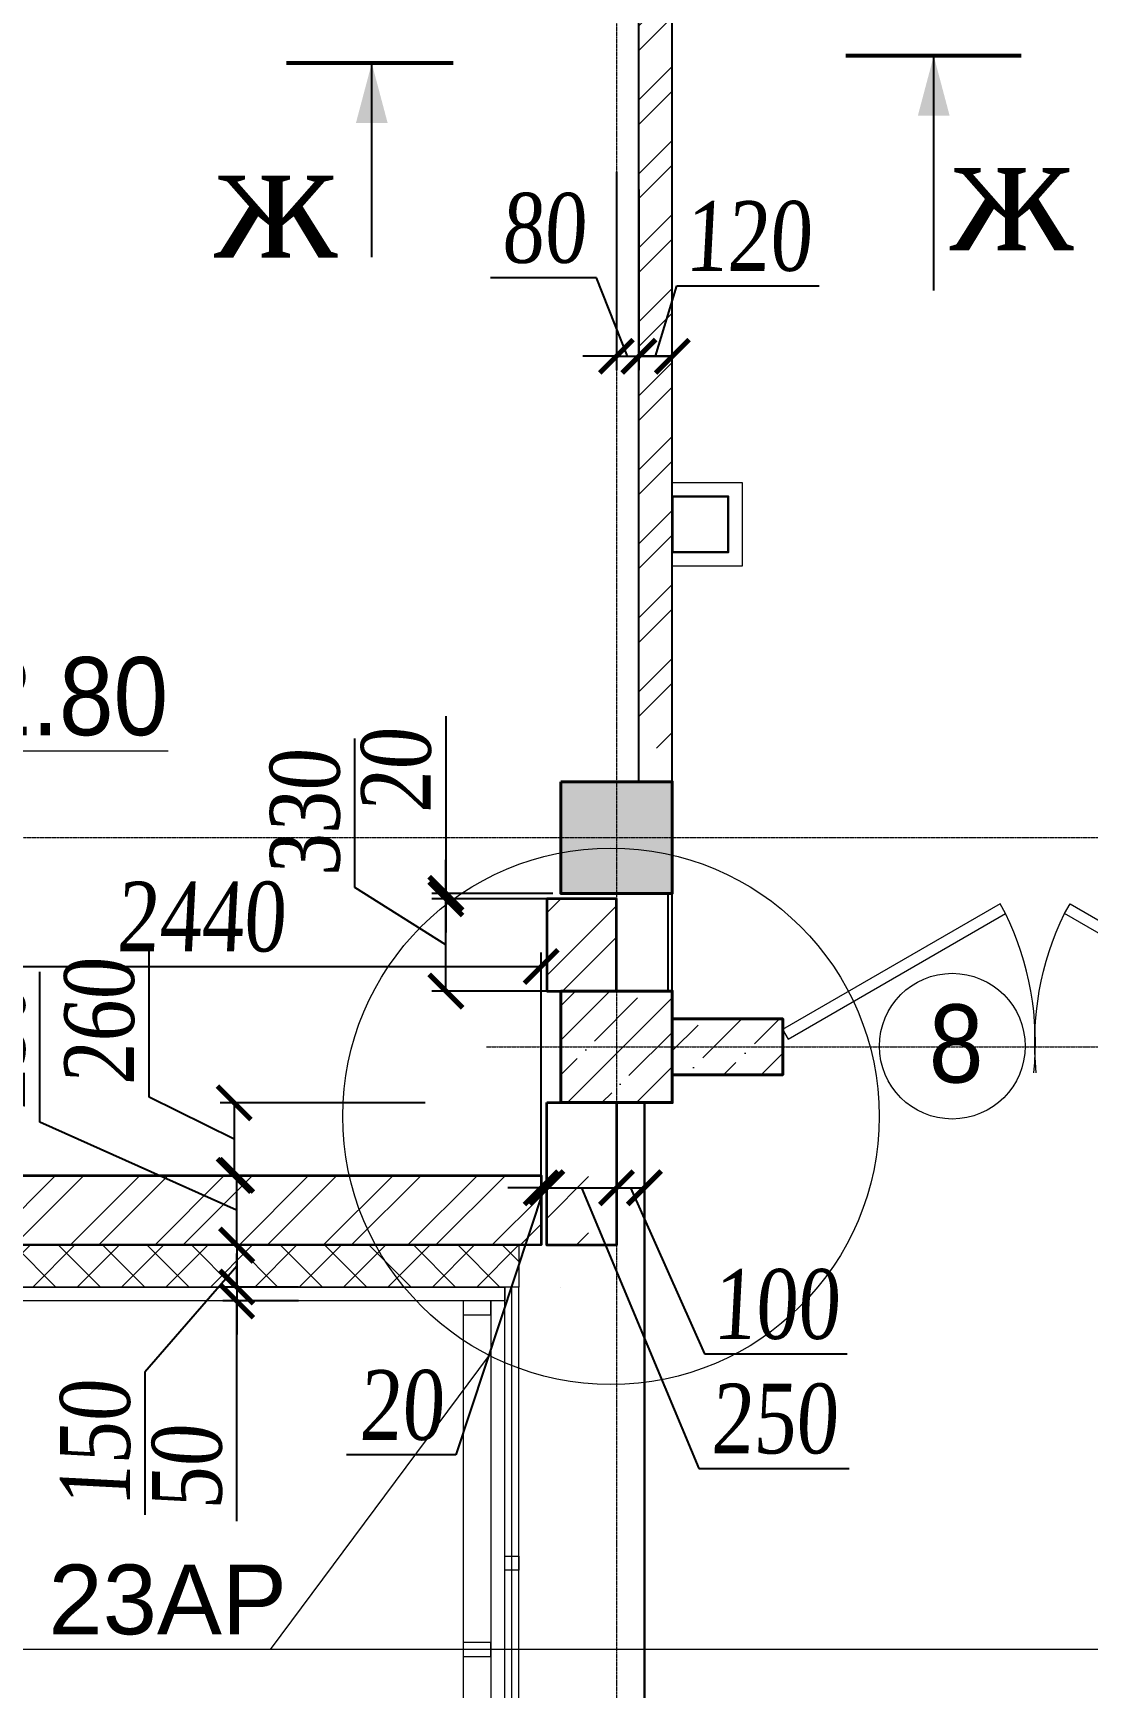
# Model space of a CAD drawing. Header units: inches. Extents: x -407541 to 6688123, y -998590 to 1205599.
# Drawn here: x 15313 to 19093, y 216090 to 222020 of the extents above; entities that cross this region are included whole.
import ezdxf

# ---------------------------------------------------------------- set-up
doc = ezdxf.new("R2010")
doc.units = ezdxf.units.IN
doc.header["$MEASUREMENT"] = 0
doc.linetypes.add('ACAD_ISO04W100', pattern=[30, 24, -3, 0, -3])
for name, color, linetype, lineweight in [('ведомость проемов', 3, 'Continuous', 9), ('ВЕНТ фасад', 230, 'Continuous', 9), ('ВИТРАЖ', 145, 'Continuous', 9), ('гипрок', 35, 'Continuous', 15), ('двери', 123, 'Continuous', 13), ('Дырки ВК', 26, 'Continuous', 30), ('КИРПИЧ', 30, 'Continuous', 35), ('МОНОЛИТ', 5, 'Continuous', 40), ('Оси', 254, 'ACAD_ISO04W100', 5), ('ПЕРЕГОРОДКА', 7, 'Continuous', 25), ('площади', 40, 'Continuous', 9), ('размер внутр', 142, 'Continuous', 5), ('расстекловкаа', 155, 'Continuous', 5), ('Стенаgg', 7, 'Continuous', 13), ('Текст_узлы', 66, 'Continuous', 13), ('УТЕПЛИТЕЛЬ', 92, 'Continuous', 9), ('Цоколь', 21, 'Continuous', 30), ('Штриховка', 7, 'Continuous', 9), ('ШТРИХОВКА МОНОЛИТ', 5, 'Continuous', 15)]:
    doc.layers.add(name, color=color, linetype=linetype, lineweight=lineweight)
doc.styles.get("Standard").update_dxf_attribs({"font": 'arial.ttf'})
doc.styles.add('style1', font='arial.ttf', dxfattribs={"width": 0.9, "height": 500})
doc.styles.add('STYLE2', font='times.ttf', dxfattribs={"width": 0.8, "oblique": 3})
doc.dimstyles.new('vnytren', dxfattribs={"dimtxt": 250, "dimasz": 120, "dimexe": 50, "dimexo": 0, "dimgap": 50, "dimtad": 1, "dimdec": 0, "dimzin": 0, "dimdsep": 46, "dimtxsty": 'STYLE2', "dimblk": 'ARCHTICK', "dimcen": 0, "dimadec": 0, "dimazin": 0, "dimtfac": 1, "dimtdec": 0, "dimtmove": 1, "dimatfit": 2, "dimldrblk": 'DOT', "dimfxl": 1, "dimtolj": 1, "dimtzin": 0, "dimarcsym": 0})
pattern_1 = [(45, (-6321588.95, 1660731.06), (-168.379802, 168.379802), []), (45, (-6321476.7, 1660731.06), (-168.379802, 168.379802), [])]
pattern_2 = [(45, (-6477588.88, 1660739.05), (50.5139407, 185.2177825), [238.125, -47.625, 0, -47.625])]

# ---------------------------------------------------------------- blocks, each defined once
blk = doc.blocks.new('_ARCHTICK')
at = {"color": 0, "linetype": 'ByBlock', "const_width": 0.15}
blk.add_lwpolyline([(-0.5, -0.5), (0.5, 0.5)], dxfattribs=at)
blk = doc.blocks.new('*D1338')
at = {"layer": 'размер внутр', "color": 0, "lineweight": -2, "transparency": 16777216}
for p, q in [((14693.6, 217926.4), (14693.6, 218724.9)), ((17133.2, 217925.4), (17133.2, 218724.9)), ((14693.6, 218674.9), (17133.2, 218674.9))]:
    blk.add_line(p, q, dxfattribs=at)
at = {"layer": 'размер внутр', "color": 0, "lineweight": -2, "transparency": 16777216, "xscale": 120, "yscale": 120, "zscale": 120, "rotation": 180}
blk.add_blockref('_ARCHTICK', (14693.6, 218674.9), dxfattribs=at)
at = {"layer": 'размер внутр', "color": 0, "lineweight": -2, "transparency": 16777216, "xscale": 120, "yscale": 120, "zscale": 120}
blk.add_blockref('_ARCHTICK', (17133.2, 218674.9), dxfattribs=at)
at = {"layer": 'размер внутр', "color": 0, "transparency": 16777216, "insert": (15913.4, 218852), "char_height": 250, "attachment_point": 5, "style": 'STYLE2'}
blk.add_mtext('\\A1;2440', dxfattribs=at)
blk = doc.blocks.new('_Dot')
at = {"color": 0, "linetype": 'ByBlock', "lineweight": -2}
blk.add_line((-0.5, 0), (-1, 0), dxfattribs=at)
at = {"color": 0, "linetype": 'ByBlock', "const_width": 0.5}
blk.add_lwpolyline([(-0.25, 0, 1), (0.25, 0, 1)], format="xyb", close=True, dxfattribs=at)
blk = doc.blocks.new('*D1340')
at = {"layer": 'размер внутр', "color": 0, "lineweight": -2, "transparency": 16777216}
for p, q in [((15337.1, 218116.9), (15337.1, 218656.1)), ((16042.1, 217801.4), (15337.1, 218116.9)), ((16663.8, 217926.4), (15992.1, 217926.4)), ((16042.1, 217926.4), (16042.1, 217676.4)), ((16610.5, 217676.4), (15992.1, 217676.4))]:
    blk.add_line(p, q, dxfattribs=at)
at = {"layer": 'размер внутр', "color": 0, "lineweight": -2, "transparency": 16777216, "xscale": 120, "yscale": 120, "zscale": 120}
for p, rotation in [((16042.1, 217926.4), 90), ((16042.1, 217676.4), 270)]:
    blk.add_blockref('_ARCHTICK', p, dxfattribs=dict(at, rotation=rotation))
at = {"layer": 'размер внутр', "color": 0, "transparency": 16777216, "insert": (15160, 218386.5), "char_height": 250, "attachment_point": 5, "rotation": 90, "style": 'STYLE2'}
blk.add_mtext('\\A1;250', dxfattribs=at)
blk = doc.blocks.new('*D1484')
at = {"layer": 'размер внутр', "color": 0, "lineweight": -2, "transparency": 16777216}
for p, q in [((16301.3, 217676.4), (15992.5, 217676.4)), ((16042.5, 217676.4), (16042.5, 217526.4)), ((16042.5, 217601.4), (15713.5, 217220.8)), ((16263.3, 217526.4), (15992.5, 217526.4)), ((15713.5, 217220.8), (15713.5, 216709.9))]:
    blk.add_line(p, q, dxfattribs=at)
at = {"layer": 'размер внутр', "color": 0, "lineweight": -2, "transparency": 16777216, "xscale": 120, "yscale": 120, "zscale": 120}
for p, rotation in [((16042.5, 217676.4), 90), ((16042.5, 217526.4), 270)]:
    blk.add_blockref('_ARCHTICK', p, dxfattribs=dict(at, rotation=rotation))
at = {"layer": 'размер внутр', "color": 0, "transparency": 16777216, "insert": (15536.4, 216965.3), "char_height": 250, "attachment_point": 5, "rotation": 90, "style": 'STYLE2'}
blk.add_mtext('\\A1;150', dxfattribs=at)
blk = doc.blocks.new('*D1485')
at = {"layer": 'размер внутр', "color": 0, "lineweight": -2, "transparency": 16777216}
for p, q in [((16042.5, 217526.4), (16042.5, 217646.4)), ((16263.3, 217526.4), (15992.5, 217526.4)), ((16042.5, 217526.4), (16042.5, 217476.4)), ((16042.5, 217526.4), (16042.5, 217476.4)), ((16263.3, 217476.4), (15992.5, 217476.4)), ((16042.5, 217476.4), (16042.5, 217356.4)), ((16042.5, 216687.3), (16042.5, 217476.4))]:
    blk.add_line(p, q, dxfattribs=at)
at = {"layer": 'размер внутр', "color": 0, "lineweight": -2, "transparency": 16777216, "xscale": 120, "yscale": 120, "zscale": 120}
for p, rotation in [((16042.5, 217526.4), 270), ((16042.5, 217476.4), 90)]:
    blk.add_blockref('_ARCHTICK', p, dxfattribs=dict(at, rotation=rotation))
at = {"layer": 'размер внутр', "color": 0, "transparency": 16777216, "insert": (15865.3, 216879.3), "char_height": 250, "attachment_point": 5, "rotation": 90, "style": 'STYLE2'}
blk.add_mtext('\\A1;50', dxfattribs=at)
blk = doc.blocks.new('*D1490')
at = {"layer": 'размер внутр', "color": 0, "lineweight": -2, "transparency": 16777216}
for p, q in [((17543.4, 220861.8), (17619, 221114)), ((17619, 221114), (18129.9, 221114)), ((17483.4, 220694.9), (17483.4, 220911.8)), ((17603.4, 220694.9), (17603.4, 220911.8)), ((17603.4, 220861.8), (17483.4, 220861.8))]:
    blk.add_line(p, q, dxfattribs=at)
at = {"layer": 'размер внутр', "color": 0, "lineweight": -2, "transparency": 16777216, "xscale": 120, "yscale": 120, "zscale": 120, "rotation": 180}
blk.add_blockref('_ARCHTICK', (17483.4, 220861.8), dxfattribs=at)
at = {"layer": 'размер внутр', "color": 0, "lineweight": -2, "transparency": 16777216, "xscale": 120, "yscale": 120, "zscale": 120}
blk.add_blockref('_ARCHTICK', (17603.4, 220861.8), dxfattribs=at)
at = {"layer": 'размер внутр', "color": 0, "transparency": 16777216, "insert": (17874.5, 221291.1), "char_height": 250, "attachment_point": 5, "style": 'STYLE2'}
blk.add_mtext('\\A1;120', dxfattribs=at)
blk = doc.blocks.new('*D1491')
at = {"layer": 'размер внутр', "color": 0, "lineweight": -2, "transparency": 16777216}
for p, q in [((17403.2, 221522.9), (17403.2, 220811.8)), ((17483.4, 221460.1), (17483.4, 220811.8)), ((17332.1, 221142.8), (16951.9, 221142.8)), ((17443.3, 220861.8), (17332.1, 221142.8)), ((17403.2, 220861.8), (17283.2, 220861.8)), ((17403.2, 220861.8), (17483.4, 220861.8)), ((17403.2, 220861.8), (17483.4, 220861.8)), ((17483.4, 220861.8), (17603.4, 220861.8))]:
    blk.add_line(p, q, dxfattribs=at)
at = {"layer": 'размер внутр', "color": 0, "lineweight": -2, "transparency": 16777216, "xscale": 120, "yscale": 120, "zscale": 120}
blk.add_blockref('_ARCHTICK', (17403.2, 220861.8), dxfattribs=at)
at = {"layer": 'размер внутр', "color": 0, "lineweight": -2, "transparency": 16777216, "xscale": 120, "yscale": 120, "zscale": 120, "rotation": 180}
blk.add_blockref('_ARCHTICK', (17483.4, 220861.8), dxfattribs=at)
at = {"layer": 'размер внутр', "color": 0, "transparency": 16777216, "insert": (17142, 221320), "char_height": 250, "attachment_point": 5, "style": 'STYLE2'}
blk.add_mtext('\\A1;80', dxfattribs=at)
blk = doc.blocks.new('*D3320')
at = {"layer": 'размер внутр', "color": 0, "lineweight": -2, "ltscale": 0.1, "transparency": 16777216}
for p, q in [((15728.2, 218207.1), (15728.2, 218746.3)), ((16033.4, 218056.3), (15728.2, 218207.1)), ((16717.6, 218186.2), (15983.4, 218186.2)), ((16033.4, 218186.2), (16033.4, 217926.4)), ((16697.4, 217926.4), (15983.4, 217926.4))]:
    blk.add_line(p, q, dxfattribs=at)
at = {"layer": 'размер внутр', "color": 0, "lineweight": -2, "ltscale": 0.1, "transparency": 16777216, "xscale": 120, "yscale": 120, "zscale": 120}
for p, rotation in [((16033.4, 218186.2), 90), ((16033.4, 217926.4), 270)]:
    blk.add_blockref('_ARCHTICK', p, dxfattribs=dict(at, rotation=rotation))
at = {"layer": 'размер внутр', "color": 0, "ltscale": 0.1, "transparency": 16777216, "insert": (15551.1, 218476.7), "char_height": 250, "attachment_point": 5, "rotation": 90, "style": 'STYLE2'}
blk.add_mtext('\\A1;260', dxfattribs=at)
blk = doc.blocks.new('DVER 3(!)')
at = {"layer": 'двери'}
for points in [[(6389251.3, 630252.9), (6389147.3, 630312.9)], [(6389211.3, 630252.9), (6389211.3, 629352.9), (6389251.3, 629352.9), (6389251.3, 630252.9), (6389211.3, 630252.9)]]:
    blk.add_lwpolyline(points, dxfattribs=at)
blk.add_arc((6389287.3, 630412.1), 1061.9, 234.2253, 265.89381, dxfattribs=at)
blk = doc.blocks.new('*D3309')
at = {"layer": 'размер внутр', "color": 0, "lineweight": -2, "ltscale": 0.1, "transparency": 16777216}
for p, q in [((16465.1, 218957.8), (16465.1, 219491.6)), ((16791.9, 218752.2), (16465.1, 218957.8)), ((17203.2, 218917.2), (16741.9, 218917.2)), ((16791.9, 218587.2), (16791.9, 218917.2)), ((17203.2, 218587.2), (16741.9, 218587.2))]:
    blk.add_line(p, q, dxfattribs=at)
at = {"layer": 'размер внутр', "color": 0, "lineweight": -2, "ltscale": 0.1, "transparency": 16777216, "xscale": 120, "yscale": 120, "zscale": 120}
for p, rotation in [((16791.9, 218917.2), 90), ((16791.9, 218587.2), 270)]:
    blk.add_blockref('_ARCHTICK', p, dxfattribs=dict(at, rotation=rotation))
at = {"layer": 'размер внутр', "color": 0, "ltscale": 0.1, "transparency": 16777216, "insert": (16287.9, 219224.7), "char_height": 250, "attachment_point": 5, "rotation": 90, "style": 'STYLE2'}
blk.add_mtext('\\A1;330', dxfattribs=at)
blk = doc.blocks.new('*D3311')
at = {"layer": 'размер внутр', "color": 0, "lineweight": -2, "ltscale": 0.1, "transparency": 16777216}
for p, q in [((17143.6, 217881.9), (16827.6, 216924.8)), ((17133.6, 217881.9), (17013.6, 217881.9)), ((17133.6, 217850.5), (17133.6, 217931.9)), ((17133.6, 217881.9), (17153.6, 217881.9)), ((17133.6, 217881.9), (17153.6, 217881.9)), ((17153.6, 217850.5), (17153.6, 217931.9)), ((17153.6, 217881.9), (17273.6, 217881.9)), ((16827.6, 216924.8), (16436.1, 216924.8))]:
    blk.add_line(p, q, dxfattribs=at)
at = {"layer": 'размер внутр', "color": 0, "lineweight": -2, "ltscale": 0.1, "transparency": 16777216, "xscale": 120, "yscale": 120, "zscale": 120}
blk.add_blockref('_ARCHTICK', (17133.6, 217881.9), dxfattribs=at)
at = {"layer": 'размер внутр', "color": 0, "lineweight": -2, "ltscale": 0.1, "transparency": 16777216, "xscale": 120, "yscale": 120, "zscale": 120, "rotation": 180}
blk.add_blockref('_ARCHTICK', (17153.6, 217881.9), dxfattribs=at)
at = {"layer": 'размер внутр', "color": 0, "ltscale": 0.1, "transparency": 16777216, "insert": (16631.8, 217101.9), "char_height": 250, "attachment_point": 5, "style": 'STYLE2'}
blk.add_mtext('\\A1;20', dxfattribs=at)
blk = doc.blocks.new('*D3313')
at = {"layer": 'размер внутр', "color": 0, "lineweight": -2, "ltscale": 0.1, "transparency": 16777216}
for p, q in [((16791.9, 219572), (16791.9, 218937.2)), ((16791.9, 218937.2), (16791.9, 219057.2)), ((17174.9, 218937.2), (16741.9, 218937.2)), ((17174.9, 218917.2), (16741.9, 218917.2)), ((16791.9, 218937.2), (16791.9, 218917.2)), ((16791.9, 218937.2), (16791.9, 218917.2)), ((16791.9, 218917.2), (16791.9, 218797.2))]:
    blk.add_line(p, q, dxfattribs=at)
at = {"layer": 'размер внутр', "color": 0, "lineweight": -2, "ltscale": 0.1, "transparency": 16777216, "xscale": 120, "yscale": 120, "zscale": 120}
for p, rotation in [((16791.9, 218937.2), 270), ((16791.9, 218917.2), 90)]:
    blk.add_blockref('_ARCHTICK', p, dxfattribs=dict(at, rotation=rotation))
at = {"layer": 'размер внутр', "color": 0, "ltscale": 0.1, "transparency": 16777216, "insert": (16614.8, 219376.2), "char_height": 250, "attachment_point": 5, "rotation": 90, "style": 'STYLE2'}
blk.add_mtext('\\A1;20', dxfattribs=at)
blk = doc.blocks.new('A$C30EB570C')
at = {"layer": 'расстекловкаа'}
blk.add_lwpolyline([(11774.9, 2633.8), (11824.9, 2633.8), (11824.9, 2583.8), (11774.9, 2583.8), (11774.9, 2633.8)], dxfattribs=at)
blk = doc.blocks.new('PEREXOD1')
at = {"layer": 'Стенаgg'}
for p, q in [((16853.6, 217476.4), (16853.6, 191049.9)), ((16953.6, 217476.4), (16953.6, 191049.9))]:
    blk.add_line(p, q, dxfattribs=at)
at = {"layer": 'Штриховка'}
for points in [[(16953.6, 217477.3), (16853.6, 217477.3), (16853.6, 217427.3), (16953.6, 217427.3)], [(16953.6, 216252.6), (16853.6, 216252.6), (16853.6, 216202.6), (16953.6, 216202.6)]]:
    blk.add_lwpolyline(points, close=True, dxfattribs=at)
blk = doc.blocks.new('*D3704')
at = {"layer": 'размер внутр', "color": 0, "lineweight": -2, "transparency": 16777216}
for p, q in [((17153.2, 217931.8), (17153.2, 217832)), ((17153.2, 217882), (17403.5, 217882)), ((17278.4, 217882), (17698.3, 216876.2)), ((17403.5, 217925.5), (17403.5, 217832)), ((17698.3, 216876.2), (18237.5, 216876.2))]:
    blk.add_line(p, q, dxfattribs=at)
at = {"layer": 'размер внутр', "color": 0, "lineweight": -2, "transparency": 16777216, "xscale": 120, "yscale": 120, "zscale": 120, "rotation": 180}
blk.add_blockref('_ARCHTICK', (17153.2, 217882), dxfattribs=at)
at = {"layer": 'размер внутр', "color": 0, "lineweight": -2, "transparency": 16777216, "xscale": 120, "yscale": 120, "zscale": 120}
blk.add_blockref('_ARCHTICK', (17403.5, 217882), dxfattribs=at)
at = {"layer": 'размер внутр', "color": 0, "transparency": 16777216, "insert": (17967.9, 217053.3), "char_height": 250, "attachment_point": 5, "style": 'STYLE2'}
blk.add_mtext('\\A1;250', dxfattribs=at)
blk = doc.blocks.new('*D3705')
at = {"layer": 'размер внутр', "color": 0, "lineweight": -2, "transparency": 16777216}
for p, q in [((17503.5, 218173.2), (17503.5, 217832.1)), ((17403.2, 217931.9), (17403.2, 217832.1)), ((17403.2, 217882.1), (17503.5, 217882.1)), ((17453.4, 217882.1), (17719.1, 217286.4)), ((17719.1, 217286.4), (18230, 217286.4))]:
    blk.add_line(p, q, dxfattribs=at)
at = {"layer": 'размер внутр', "color": 0, "lineweight": -2, "transparency": 16777216, "xscale": 120, "yscale": 120, "zscale": 120, "rotation": 180}
blk.add_blockref('_ARCHTICK', (17403.2, 217882.1), dxfattribs=at)
at = {"layer": 'размер внутр', "color": 0, "lineweight": -2, "transparency": 16777216, "xscale": 120, "yscale": 120, "zscale": 120}
blk.add_blockref('_ARCHTICK', (17503.5, 217882.1), dxfattribs=at)
at = {"layer": 'размер внутр', "color": 0, "transparency": 16777216, "insert": (17974.6, 217463.6), "char_height": 250, "attachment_point": 5, "style": 'STYLE2'}
blk.add_mtext('\\A1;100', dxfattribs=at)

msp = doc.modelspace()

# ---------------------------------------------------------------- hatches: boundary and pattern name
h = msp.add_hatch(color=256)
h.set_gradient(color2=(0, 0, 0), one_color=1)
h.paths.add_polyline_path([(16469.6, 221697.9), (16526.4, 221697.9), (16526.4, 221911.8)])
h.paths.add_polyline_path([(16526.4, 221911.8), (16526.4, 221697.9), (16583.2, 221697.9)])
h = msp.add_hatch(color=256)
h.set_gradient(color2=(0, 0, 0), one_color=1)
h.paths.add_polyline_path([(18483.4, 221724.5), (18540.2, 221724.5), (18540.2, 221938.4)])
h.paths.add_polyline_path([(18540.2, 221938.4), (18540.2, 221724.5), (18597, 221724.5)])
at = {"layer": 'УТЕПЛИТЕЛЬ'}
h = msp.add_hatch(dxfattribs=at)
h.set_pattern_fill('ANSI37', color=256, scale=900, style=0)
h.paths.add_polyline_path([(14693.6, 217676.4), (17053.6, 217676.4), (17053.6, 217526.4), (14693.6, 217526.4)])
at = {"layer": 'Штриховка'}
h = msp.add_hatch(dxfattribs=at)
h.set_pattern_fill('ANSI35', color=256, scale=25, style=0)
h.set_pattern_definition([(45, (-6764080.43, -624333.35), (-112.2532015, 112.2532015), []), (45, (-6763968.18, -624333.35), (-112.2532015, 112.2532015), [198.4375, -39.6875, 0, -39.6875])])
h.paths.add_polyline_path([(17203.4, 266637), (17603.4, 266637), (17603.4, 266237), (17203.4, 266237)])
h.paths.add_polyline_path([(20203.4, 266637), (20603.4, 266637), (20603.4, 266237), (20203.4, 266237)])
h.paths.add_polyline_path([(24073.4, 266637), (24473.4, 266637), (24473.4, 266237), (24073.4, 266237)])
h.paths.add_polyline_path([(17203.4, 261137), (17603.4, 261137), (17603.4, 260737), (17203.4, 260737)])
h.paths.add_polyline_path([(17203.4, 252637), (17603.4, 252637), (17603.4, 252237), (17203.4, 252237)])
h.paths.add_polyline_path([(17203.4, 249137), (17603.4, 249137), (17603.4, 248737), (17203.4, 248737)])
h.paths.add_polyline_path([(17203.4, 243137), (17603.4, 243137), (17603.4, 242737), (17203.4, 242737)])
h.paths.add_polyline_path([(17203.4, 237137), (17603.4, 237137), (17603.4, 236737), (17203.4, 236737)])
h.paths.add_polyline_path([(20203.4, 231137), (20603.4, 231137), (20603.4, 230737), (20203.4, 230737)])
h.paths.add_polyline_path([(20203.4, 237137), (20603.4, 237137), (20603.4, 236737), (20203.4, 236737)])
h.paths.add_polyline_path([(20203.4, 243137), (20603.4, 243137), (20603.4, 242737), (20203.4, 242737)])
h.paths.add_polyline_path([(20203.4, 249137), (20603.4, 249137), (20603.4, 248737), (20203.4, 248737)])
h.paths.add_polyline_path([(20203.4, 228037), (20603.4, 228037), (20603.4, 227637), (20203.4, 227637)])
h.paths.add_polyline_path([(20203.4, 219337), (20603.4, 219337), (20603.4, 218937), (20203.4, 218937)])
h.paths.add_polyline_path([(24703.4, 258237), (25103.4, 258237), (25103.4, 257837), (24703.4, 257837)])
h.paths.add_polyline_path([(30703.4, 263637), (31103.4, 263637), (31103.4, 263237), (30703.4, 263237)])
h.paths.add_polyline_path([(30703.4, 258237), (31103.4, 258237), (31103.4, 257837), (30703.4, 257837)])
h.paths.add_polyline_path([(36703.4, 263637), (37103.4, 263637), (37103.4, 263237), (36703.4, 263237)])
h.paths.add_polyline_path([(36703.4, 258237), (37103.4, 258237), (37103.4, 257837), (36703.4, 257837)])
h.paths.add_polyline_path([(42703.4, 263637), (43103.4, 263637), (43103.4, 263237), (42703.4, 263237)])
h.paths.add_polyline_path([(42703.4, 258237), (43103.4, 258237), (43103.4, 257837), (42703.4, 257837)])
h.paths.add_polyline_path([(48703.4, 258237), (49103.4, 258237), (49103.4, 257837), (48703.4, 257837)])
h.paths.add_polyline_path([(54703.4, 263637), (55103.4, 263637), (55103.4, 263237), (54703.4, 263237)])
h.paths.add_polyline_path([(54703.4, 258237), (55103.4, 258237), (55103.4, 257837), (54703.4, 257837)])
h.paths.add_polyline_path([(60703.4, 263637), (61103.4, 263637), (61103.4, 263237), (60703.4, 263237)])
h.paths.add_polyline_path([(60703.4, 258237), (61103.4, 258237), (61103.4, 257837), (60703.4, 257837)])
h.paths.add_polyline_path([(66703.4, 263637), (67103.4, 263637), (67103.4, 263237), (66703.4, 263237)])
h.paths.add_polyline_path([(66703.4, 258237), (67103.4, 258237), (67103.4, 257837), (66703.4, 257837)])
h.paths.add_polyline_path([(72703.4, 258237), (73103.4, 258237), (73103.4, 257837), (72703.4, 257837)])
h.paths.add_polyline_path([(78703.4, 263637), (79103.4, 263637), (79103.4, 263237), (78703.4, 263237)])
h.paths.add_polyline_path([(78703.4, 258237), (79103.4, 258237), (79103.4, 257837), (78703.4, 257837)])
h.paths.add_polyline_path([(84703.4, 263637), (85103.4, 263637), (85103.4, 263237), (84703.4, 263237)])
h.paths.add_polyline_path([(84703.4, 258237), (85103.4, 258237), (85103.4, 257837), (84703.4, 257837)])
h.paths.add_polyline_path([(90703.4, 258237), (91103.4, 258237), (91103.4, 257837), (90703.4, 257837)])
h.paths.add_polyline_path([(30703.4, 272037), (31103.4, 272037), (31103.4, 271637), (30703.4, 271637)])
h.paths.add_polyline_path([(36703.4, 272037), (37103.4, 272037), (37103.4, 271637), (36703.4, 271637)])
h.paths.add_polyline_path([(42703.4, 272037), (43103.4, 272037), (43103.4, 271637), (42703.4, 271637)])
h.paths.add_polyline_path([(54703.4, 272037), (55103.4, 272037), (55103.4, 271637), (54703.4, 271637)])
h.paths.add_polyline_path([(60703.4, 272037), (61103.4, 272037), (61103.4, 271637), (60703.4, 271637)])
h.paths.add_polyline_path([(66703.4, 272037), (67103.4, 272037), (67103.4, 271637), (66703.4, 271637)])
h.paths.add_polyline_path([(78703.4, 272037), (79103.4, 272037), (79103.4, 271637), (78703.4, 271637)])
h.paths.add_polyline_path([(84703.4, 272037), (85103.4, 272037), (85103.4, 271637), (84703.4, 271637)])
h.paths.add_polyline_path([(91333.4, 266637), (91733.4, 266637), (91733.4, 266237), (91333.4, 266237)])
h.paths.add_polyline_path([(95203.4, 266637), (95603.4, 266637), (95603.4, 266237), (95203.4, 266237)])
h.paths.add_polyline_path([(91333.4, 261137), (91733.4, 261137), (91733.4, 260737), (91333.4, 260737)])
h.paths.add_polyline_path([(95203.4, 261137), (95603.4, 261137), (95603.4, 260737), (95203.4, 260737)])
h.paths.add_polyline_path([(17203.4, 219337), (17603.4, 219337), (17603.4, 218937), (17203.4, 218937)])
h.paths.add_polyline_path([(12103.4, 219337), (12503.4, 219337), (12503.4, 218937), (12103.4, 218937)])
h.paths.add_polyline_path([(8503.4, 222937), (8903.4, 222937), (8903.4, 222537), (8503.4, 222537)])
h.paths.add_polyline_path([(8503.4, 228037), (8903.4, 228037), (8903.4, 227637), (8503.4, 227637)])
h.paths.add_polyline_path([(10603.4, 237137), (11003.4, 237137), (11003.4, 236737), (10603.4, 236737)])
h.paths.add_polyline_path([(10603.4, 243137), (11003.4, 243137), (11003.4, 242737), (10603.4, 242737)])
h.paths.add_polyline_path([(10603.4, 249137), (11003.4, 249137), (11003.4, 248737), (10603.4, 248737)])
h.paths.add_polyline_path([(26803.4, 237137), (27203.4, 237137), (27203.4, 236737), (26803.4, 236737)])
h.paths.add_polyline_path([(26803.4, 243137), (27203.4, 243137), (27203.4, 242737), (26803.4, 242737)])
h.paths.add_polyline_path([(26803.4, 249137), (27203.4, 249137), (27203.4, 248737), (26803.4, 248737)])
h.paths.add_polyline_path([(25303.4, 219337), (25703.4, 219337), (25703.4, 218937), (25303.4, 218937)])
h.paths.add_polyline_path([(28903.4, 222937), (29303.4, 222937), (29303.4, 222537), (28903.4, 222537)])
h.paths.add_polyline_path([(28903.4, 228037), (29303.4, 228037), (29303.4, 227637), (28903.4, 227637)])
h.paths.add_polyline_path([(26803.4, 231137), (27203.4, 231137), (27203.4, 230737), (26803.4, 230737)])
h.paths.add_polyline_path([(26803.4, 228037), (27203.4, 228037), (27203.4, 227637), (26803.4, 227637)])
h.paths.add_polyline_path([(95203.4, 243137), (95603.4, 243137), (95603.4, 242737), (95203.4, 242737)])
h.paths.add_polyline_path([(95203.4, 237137), (95603.4, 237137), (95603.4, 236737), (95203.4, 236737)])
h.paths.add_polyline_path([(98203.4, 231137), (98603.4, 231137), (98603.4, 230737), (98203.4, 230737)])
h.paths.add_polyline_path([(98203.4, 237137), (98603.4, 237137), (98603.4, 236737), (98203.4, 236737)])
h.paths.add_polyline_path([(98203.4, 243137), (98603.4, 243137), (98603.4, 242737), (98203.4, 242737)])
h.paths.add_polyline_path([(98203.4, 249137), (98603.4, 249137), (98603.4, 248737), (98203.4, 248737)])
h.paths.add_polyline_path([(98203.4, 222937), (98603.4, 222937), (98603.4, 222537), (98203.4, 222537)])
h.paths.add_polyline_path([(98203.4, 219337), (98603.4, 219337), (98603.4, 218937), (98203.4, 218937)])
h.paths.add_polyline_path([(95203.4, 222937), (95603.4, 222937), (95603.4, 222537), (95203.4, 222537)])
h.paths.add_polyline_path([(95203.4, 219337), (95603.4, 219337), (95603.4, 218937), (95203.4, 218937)])
h.paths.add_polyline_path([(90103.4, 219337), (90503.4, 219337), (90503.4, 218937), (90103.4, 218937)])
h.paths.add_polyline_path([(86503.4, 222937), (86903.4, 222937), (86903.4, 222537), (86503.4, 222537)])
h.paths.add_polyline_path([(86503.4, 228037), (86903.4, 228037), (86903.4, 227637), (86503.4, 227637)])
h.paths.add_polyline_path([(88603.4, 237137), (89003.4, 237137), (89003.4, 236737), (88603.4, 236737)])
h.paths.add_polyline_path([(88603.4, 243137), (89003.4, 243137), (89003.4, 242737), (88603.4, 242737)])
h.paths.add_polyline_path([(104803.4, 237137), (105203.4, 237137), (105203.4, 236737), (104803.4, 236737)])
h.paths.add_polyline_path([(104803.4, 243137), (105203.4, 243137), (105203.4, 242737), (104803.4, 242737)])
h.paths.add_polyline_path([(104803.4, 249137), (105203.4, 249137), (105203.4, 248737), (104803.4, 248737)])
h.paths.add_polyline_path([(103303.4, 219337), (103703.4, 219337), (103703.4, 218937), (103303.4, 218937)])
h.paths.add_polyline_path([(106903.4, 222937), (107303.4, 222937), (107303.4, 222537), (106903.4, 222537)])
h.paths.add_polyline_path([(104803.4, 231137), (105203.4, 231137), (105203.4, 230737), (104803.4, 230737)])
h.paths.add_polyline_path([(176603.4, 266637), (176203.4, 266637), (176203.4, 266237), (176603.4, 266237)])
h.paths.add_polyline_path([(173603.4, 266637), (173203.4, 266637), (173203.4, 266237), (173603.4, 266237)])
h.paths.add_polyline_path([(169733.4, 266637), (169333.4, 266637), (169333.4, 266237), (169733.4, 266237)])
h.paths.add_polyline_path([(176603.4, 261137), (176203.4, 261137), (176203.4, 260737), (176603.4, 260737)])
h.paths.add_polyline_path([(176603.4, 252637), (176203.4, 252637), (176203.4, 252237), (176603.4, 252237)])
h.paths.add_polyline_path([(176603.4, 249137), (176203.4, 249137), (176203.4, 248737), (176603.4, 248737)])
h.paths.add_polyline_path([(176603.4, 243137), (176203.4, 243137), (176203.4, 242737), (176603.4, 242737)])
h.paths.add_polyline_path([(176603.4, 237137), (176203.4, 237137), (176203.4, 236737), (176603.4, 236737)])
h.paths.add_polyline_path([(173603.4, 231137), (173203.4, 231137), (173203.4, 230737), (173603.4, 230737)])
h.paths.add_polyline_path([(173603.4, 237137), (173203.4, 237137), (173203.4, 236737), (173603.4, 236737)])
h.paths.add_polyline_path([(173603.4, 243137), (173203.4, 243137), (173203.4, 242737), (173603.4, 242737)])
h.paths.add_polyline_path([(173603.4, 249137), (173203.4, 249137), (173203.4, 248737), (173603.4, 248737)])
h.paths.add_polyline_path([(173603.4, 228037), (173203.4, 228037), (173203.4, 227637), (173603.4, 227637)])
h.paths.add_polyline_path([(173603.4, 222937), (173203.4, 222937), (173203.4, 222537), (173603.4, 222537)])
h.paths.add_polyline_path([(173603.4, 219337), (173203.4, 219337), (173203.4, 218937), (173603.4, 218937)])
h.paths.add_polyline_path([(169103.4, 258237), (168703.4, 258237), (168703.4, 257837), (169103.4, 257837)])
h.paths.add_polyline_path([(163103.4, 263637), (162703.4, 263637), (162703.4, 263237), (163103.4, 263237)])
h.paths.add_polyline_path([(163103.4, 258237), (162703.4, 258237), (162703.4, 257837), (163103.4, 257837)])
h.paths.add_polyline_path([(157103.4, 263637), (156703.4, 263637), (156703.4, 263237), (157103.4, 263237)])
h.paths.add_polyline_path([(157103.4, 258237), (156703.4, 258237), (156703.4, 257837), (157103.4, 257837)])
h.paths.add_polyline_path([(151103.4, 263637), (150703.4, 263637), (150703.4, 263237), (151103.4, 263237)])
h.paths.add_polyline_path([(151103.4, 258237), (150703.4, 258237), (150703.4, 257837), (151103.4, 257837)])
h.paths.add_polyline_path([(145103.4, 258237), (144703.4, 258237), (144703.4, 257837), (145103.4, 257837)])
h.paths.add_polyline_path([(139103.4, 263637), (138703.4, 263637), (138703.4, 263237), (139103.4, 263237)])
h.paths.add_polyline_path([(139103.4, 258237), (138703.4, 258237), (138703.4, 257837), (139103.4, 257837)])
h.paths.add_polyline_path([(133103.4, 263637), (132703.4, 263637), (132703.4, 263237), (133103.4, 263237)])
h.paths.add_polyline_path([(133103.4, 258237), (132703.4, 258237), (132703.4, 257837), (133103.4, 257837)])
h.paths.add_polyline_path([(127103.4, 263637), (126703.4, 263637), (126703.4, 263237), (127103.4, 263237)])
h.paths.add_polyline_path([(127103.4, 258237), (126703.4, 258237), (126703.4, 257837), (127103.4, 257837)])
h.paths.add_polyline_path([(121103.4, 258237), (120703.4, 258237), (120703.4, 257837), (121103.4, 257837)])
h.paths.add_polyline_path([(115103.4, 263637), (114703.4, 263637), (114703.4, 263237), (115103.4, 263237)])
h.paths.add_polyline_path([(115103.4, 258237), (114703.4, 258237), (114703.4, 257837), (115103.4, 257837)])
h.paths.add_polyline_path([(109103.4, 263637), (108703.4, 263637), (108703.4, 263237), (109103.4, 263237)])
h.paths.add_polyline_path([(109103.4, 258237), (108703.4, 258237), (108703.4, 257837), (109103.4, 257837)])
h.paths.add_polyline_path([(103103.4, 258237), (102703.4, 258237), (102703.4, 257837), (103103.4, 257837)])
h.paths.add_polyline_path([(163103.4, 272037), (162703.4, 272037), (162703.4, 271637), (163103.4, 271637)])
h.paths.add_polyline_path([(157103.4, 272037), (156703.4, 272037), (156703.4, 271637), (157103.4, 271637)])
h.paths.add_polyline_path([(151103.4, 272037), (150703.4, 272037), (150703.4, 271637), (151103.4, 271637)])
h.paths.add_polyline_path([(139103.4, 272037), (138703.4, 272037), (138703.4, 271637), (139103.4, 271637)])
h.paths.add_polyline_path([(133103.4, 272037), (132703.4, 272037), (132703.4, 271637), (133103.4, 271637)])
h.paths.add_polyline_path([(127103.4, 272037), (126703.4, 272037), (126703.4, 271637), (127103.4, 271637)])
h.paths.add_polyline_path([(115103.4, 272037), (114703.4, 272037), (114703.4, 271637), (115103.4, 271637)])
h.paths.add_polyline_path([(109103.4, 272037), (108703.4, 272037), (108703.4, 271637), (109103.4, 271637)])
h.paths.add_polyline_path([(102473.4, 266637), (102073.4, 266637), (102073.4, 266237), (102473.4, 266237)])
h.paths.add_polyline_path([(98603.4, 266637), (98203.4, 266637), (98203.4, 266237), (98603.4, 266237)])
h.paths.add_polyline_path([(176603.4, 222937), (176203.4, 222937), (176203.4, 222537), (176603.4, 222537)])
h.paths.add_polyline_path([(176603.4, 219337), (176203.4, 219337), (176203.4, 218937), (176603.4, 218937)])
h.paths.add_polyline_path([(181703.4, 219337), (181303.4, 219337), (181303.4, 218937), (181703.4, 218937)])
h.paths.add_polyline_path([(185303.4, 222937), (184903.4, 222937), (184903.4, 222537), (185303.4, 222537)])
h.paths.add_polyline_path([(185303.4, 228037), (184903.4, 228037), (184903.4, 227637), (185303.4, 227637)])
h.paths.add_polyline_path([(183203.4, 237137), (182803.4, 237137), (182803.4, 236737), (183203.4, 236737)])
h.paths.add_polyline_path([(183203.4, 243137), (182803.4, 243137), (182803.4, 242737), (183203.4, 242737)])
h.paths.add_polyline_path([(183203.4, 249137), (182803.4, 249137), (182803.4, 248737), (183203.4, 248737)])
h.paths.add_polyline_path([(167003.4, 237137), (166603.4, 237137), (166603.4, 236737), (167003.4, 236737)])
h.paths.add_polyline_path([(167003.4, 243137), (166603.4, 243137), (166603.4, 242737), (167003.4, 242737)])
h.paths.add_polyline_path([(167003.4, 249137), (166603.4, 249137), (166603.4, 248737), (167003.4, 248737)])
h.paths.add_polyline_path([(168503.4, 219337), (168103.4, 219337), (168103.4, 218937), (168503.4, 218937)])
h.paths.add_polyline_path([(164903.4, 222937), (164503.4, 222937), (164503.4, 222537), (164903.4, 222537)])
h.paths.add_polyline_path([(164903.4, 228037), (164503.4, 228037), (164503.4, 227637), (164903.4, 227637)])
h.paths.add_polyline_path([(167003.4, 231137), (166603.4, 231137), (166603.4, 230737), (167003.4, 230737)])
h.paths.add_polyline_path([(167003.4, 228037), (166603.4, 228037), (166603.4, 227637), (167003.4, 227637)])
h.paths.add_polyline_path([(91333.4, 258237), (91733.4, 258237), (91733.4, 257837), (91333.4, 257837)])
h.paths.add_polyline_path([(95203.4, 258237), (95603.4, 258237), (95603.4, 257837), (95203.4, 257837)])
h.paths.add_polyline_path([(180703.4, 261137), (180303.4, 261137), (180303.4, 260737), (180703.4, 260737)])
h.paths.add_polyline_path([(180703.4, 252637), (180303.4, 252637), (180303.4, 252237), (180703.4, 252237)])
h.paths.add_polyline_path([(13103.4, 261137), (13503.4, 261137), (13503.4, 260737), (13103.4, 260737)])
h.paths.add_polyline_path([(13103.4, 252637), (13503.4, 252637), (13503.4, 252237), (13103.4, 252237)])
h.paths.add_polyline_path([(17203.4, 258237), (17603.4, 258237), (17603.4, 257837), (17203.4, 257837)])
h.paths.add_polyline_path([(13103.4, 258237), (13503.4, 258237), (13503.4, 257837), (13103.4, 257837)])
h.paths.add_polyline_path([(176603.4, 258237), (176203.4, 258237), (176203.4, 257837), (176603.4, 257837)])
h.paths.add_polyline_path([(180703.4, 258237), (180303.4, 258237), (180303.4, 257837), (180703.4, 257837)])
h.paths.add_polyline_path([(98203.4, 228037), (98603.4, 228037), (98603.4, 227637), (98203.4, 227637)])
h.paths.add_polyline_path([(104803.4, 228037), (105203.4, 228037), (105203.4, 227637), (104803.4, 227637)])
h.paths.add_polyline_path([(106903.4, 228037), (107303.4, 228037), (107303.4, 227637), (106903.4, 227637)])
h.paths.add_polyline_path([(17603.4, 222922), (17203.4, 222922), (17203.4, 222537), (17603.4, 222537)])
h.paths.add_polyline_path([(20603.4, 222922), (20203.4, 222922), (20203.4, 222537), (20603.4, 222537)])
h = msp.add_hatch(dxfattribs=at)
h.set_pattern_fill('ANSI32', color=256, scale=500, style=0)
h.set_pattern_definition([(45, (-0.01, 120), (-132.58252, 132.58252), []), (45, (88.38, 120), (-132.58252, 132.58252), [])])
h.paths.add_polyline_path([(20603.3, 230977.2), (20603.3, 230857.2), (20757.8, 230857.2), (20757.8, 230977.2)])
h.paths.add_polyline_path([(21659.4, 230977.2), (21659.4, 230857.2), (22730.1, 230857.2), (22726.5, 230977.2)])
h.paths.add_polyline_path([(26803.3, 230857.2), (26803.3, 230977.2), (22726.5, 230977.2), (22730.1, 230857.2)])
h.paths.add_polyline_path([(20323.3, 222657.2), (20203.3, 222657.2), (20203.3, 222390.1), (20203.3, 219457.2), (20323.3, 219457.2)])
h.paths.add_polyline_path([(17603.3, 222657.2), (17483.3, 222657.2), (17483.3, 221187.7, -0.046758), (17603.3, 221201.4)])
h.paths.add_polyline_path([(17603.3, 221201.4, 0.046758), (17483.3, 221187.7), (17483.3, 219921, 0.046758), (17603.3, 219907.3)])
h.paths.add_polyline_path([(17483.3, 219921), (17483.3, 219457.2), (17603.3, 219457.2), (17603.3, 219907.3, -0.046758)])
h = msp.add_hatch(dxfattribs=at)
h.set_pattern_fill('ANSI32', color=256, scale=25, style=0)
h.set_pattern_definition(pattern_1)
h.paths.add_polyline_path([(17153.2, 218587.2), (17403.2, 218587.2), (17403.3, 218917.2), (17153.3, 218917.2)])
h = msp.add_hatch(dxfattribs=at)
h.set_pattern_fill('ANSI32', color=256, scale=25, style=0)
h.set_pattern_definition(pattern_1)
h.paths.add_polyline_path([(17153.2, 218587.2), (17403.2, 218587.2), (17403.3, 218917.2), (17153.3, 218917.2)])
h = msp.add_hatch(dxfattribs=at)
h.set_pattern_fill('ANSI35', color=256, scale=700, style=0)
h.paths.add_polyline_path([(17203.4, 218587.2), (17603.4, 218587.2), (17603.4, 218187.2), (17203.4, 218187.2)])
h = msp.add_hatch(dxfattribs=at)
h.set_pattern_fill('ANSI35', color=256, scale=700, style=0)
h.paths.add_polyline_path([(17203.4, 218587.2), (17603.4, 218587.2), (17603.4, 218187.2), (17203.4, 218187.2)])
h = msp.add_hatch(dxfattribs=at)
h.set_pattern_fill('ANSI32', color=256, scale=570, style=0)
h.paths.add_polyline_path([(14693.6, 217926.4), (17133.2, 217926.4), (17133.2, 217677.4), (14693.6, 217676.4)])
h.paths.add_polyline_path([(17153.8, 217925.6), (17303.4, 217925.6), (17303.4, 217676.4), (17153.8, 217676.4)])
at = {"layer": 'ШТРИХОВКА МОНОЛИТ'}
h = msp.add_hatch(dxfattribs=at)
h.set_pattern_fill('ANSI36', color=256, scale=30, style=0)
h.set_pattern_definition(pattern_2)
h.paths.add_polyline_path([(17998.9, 218487.2), (17603.3, 218487.2), (17603.3, 218287.2), (17998.9, 218287.2)])
h.paths.add_polyline_path([(20203.3, 218487.2), (19808.3, 218487.2), (19808.3, 218287.2), (20203.3, 218287.2)])
h = msp.add_hatch(dxfattribs=at)
h.set_pattern_fill('ANSI36', color=256, scale=30, style=0)
h.set_pattern_definition(pattern_2)
h.paths.add_polyline_path([(17998.9, 218487.2), (17603.3, 218487.2), (17603.3, 218287.2), (17998.9, 218287.2)])
h.paths.add_polyline_path([(20203.3, 218487.2), (19808.3, 218487.2), (19808.3, 218287.2), (20203.3, 218287.2)])

# ---------------------------------------------------------------- linework, layer by layer
at = {"lineweight": 53}
for p, q in [((16818.5, 221911.8), (16220.2, 221911.8)), ((18853.7, 221938.4), (18224.7, 221938.4))]:
    msp.add_line(p, q, dxfattribs=at)
for p, q in [((16525.6, 221911.8), (16525.6, 221216.9)), ((18539.2, 221938.4), (18539.2, 221097.8))]:
    msp.add_line(p, q)
at = {"layer": 'ведомость проемов'}
msp.add_circle((18606.6, 218389.5), 261.1, dxfattribs=at)
msp.add_circle((18606.6, 218389.5), 261.1, dxfattribs=at)
at = {"layer": 'ВЕНТ фасад'}
msp.add_lwpolyline([(14693.6, 217526.4), (17003.4, 217526.4), (17003.4, 217476.4), (14693.6, 217476.4)], close=True, dxfattribs=at)
at = {"layer": 'ВИТРАЖ', "ltscale": 0.1}
for p, q in [((17003.6, 191049.9), (17003.6, 217526.4)), ((17028.6, 191049.9), (17028.6, 217526.4)), ((17053.6, 191049.9), (17053.6, 217526.4)), ((17203.4, 217526.4), (17203.4, 217526.4)), ((17203.4, 217526.4), (17203.4, 217526.4))]:
    msp.add_line(p, q, dxfattribs=at)
at = {"layer": 'гипрок', "ltscale": 0.1}
msp.add_lwpolyline([(17603.6, 220159.8), (17803.6, 220159.8), (17803.6, 220359.8), (17603.6, 220359.8), (17603.6, 220409.8), (17853.6, 220409.8), (17853.6, 220109.8), (17603.4, 220109.8), (17603.4, 220159.8)], dxfattribs=at)
at = {"layer": 'Дырки ВК'}
msp.add_lwpolyline([(17603.6, 220159.8), (17803.6, 220159.8), (17803.6, 220359.8), (17603.6, 220359.8)], close=True, dxfattribs=at)
at = {"layer": 'КИРПИЧ'}
for points in [[(17153.2, 218587.2), (17403.2, 218587.2), (17403.3, 218917.2), (17153.3, 218917.2)], [(17153.2, 218587.2), (17403.2, 218587.2), (17403.3, 218917.2), (17153.3, 218917.2)], [(17153.8, 218187.2), (17403.2, 218187.2), (17403.2, 217676.4), (17153.8, 217676.4)], [(14693.6, 217926.4), (17133.2, 217926.4), (17133.2, 217926.4), (17133.2, 217926.4), (17133.2, 217677.4), (14693.6, 217676.4)]]:
    msp.add_lwpolyline(points, close=True, dxfattribs=at)
at = {"layer": 'МОНОЛИТ'}
for points in [[(17203.4, 219337.2), (17603.4, 219337.2), (17603.4, 218937.2), (17203.4, 218937.2)], [(17203.4, 218587.2), (17603.4, 218587.2), (17603.4, 218187.2), (17203.4, 218187.2)], [(17203.4, 218587.2), (17603.4, 218587.2), (17603.4, 218187.2), (17203.4, 218187.2)]]:
    msp.add_lwpolyline(points, close=True, dxfattribs=at)
msp.add_lwpolyline([(17603.3, 218487.2), (17998.9, 218487.2), (17998.9, 218287.2), (17603.3, 218287.2)], dxfattribs=at)
msp.add_lwpolyline([(17603.3, 218487.2), (17998.9, 218487.2), (17998.9, 218287.2), (17603.3, 218287.2)], dxfattribs=at)
at = {"layer": 'Оси', "ltscale": 0.3}
for p, q in [((17403.2, 278737.2), (17403.2, 186893.5)), ((1503.2, 219137.2), (36186.8, 219137.2)), ((1503.2, 219137.2), (36186.8, 219137.2)), ((1503.2, 219137.2), (36186.8, 219137.2)), ((16937, 218387.2), (20901.1, 218387.2))]:
    msp.add_line(p, q, dxfattribs=at)
at = {"layer": 'ПЕРЕГОРОДКА', "ltscale": 0.1}
for p, q in [((17588.4, 218587.2), (17588.4, 218937.2)), ((17588.4, 218587.2), (17588.4, 218937.2)), ((17603.4, 218587.2), (17603.4, 218937.2)), ((17603.4, 218587.2), (17603.4, 218937.2))]:
    msp.add_line(p, q, dxfattribs=at)
at = {"layer": 'ПЕРЕГОРОДКА'}
for points in [[(17603.4, 219337.2), (17603.4, 223067.6)], [(17483.4, 219337.2), (17483.4, 222537.2)]]:
    msp.add_lwpolyline(points, dxfattribs=at)
at = {"layer": 'размер внутр'}
msp.add_lwpolyline([(17153.8, 217925.6), (17153.8, 218187.2), (17403.8, 218187.2), (17403.2, 217675.7), (17303.4, 217675.7)], dxfattribs=at)
at = {"layer": 'Текст_узлы', "ltscale": 0.1}
for points in [[(16946.9, 217281.9), (16162, 216227.6), (13893.4, 216227.6)], [(19966.8, 217281.9), (19181.9, 216227.6), (16162, 216227.6)]]:
    msp.add_lwpolyline(points, dxfattribs=at)
msp.add_circle((17383.5, 218138.3), 961.3, dxfattribs=at)
at = {"layer": 'УТЕПЛИТЕЛЬ', "ltscale": 0.1}
msp.add_lwpolyline([(14693.6, 217676.4), (17053.6, 217676.4), (17053.6, 217526.4), (14693.6, 217526.4)], close=True, dxfattribs=at)
at = {"layer": 'Цоколь', "ltscale": 0.1}
msp.add_lwpolyline([(17303.4, 213537.2), (17503.4, 213537.2), (17503.4, 218187.2), (17303.4, 218187.2)], dxfattribs=at)

# ---------------------------------------------------------------- block references
at = {"layer": 'двери'}
for rotation in [119.999999998002, 119.999999997604]:
    msp.add_blockref('DVER 3(!)', (3758439, -4999677.7), dxfattribs=dict(at, rotation=rotation))
at = {"layer": 'двери', "xscale": -1}
for rotation in [240.000000001998, 240.000000002396]:
    msp.add_blockref('DVER 3(!)', (-3720632.4, -4999677.7), dxfattribs=dict(at, rotation=rotation))
at = {"layer": 'Штриховка'}
msp.add_blockref('PEREXOD1', (0, 0), dxfattribs=at)
at = {"layer": 'Штриховка', "rotation": 90}
msp.add_blockref('A$C30EB570C', (19637.4, 204737.2), dxfattribs=at)

# ---------------------------------------------------------------- texts
at = {"char_height": 420, "attachment_point": 7}
for insert, width in [((15963.5, 221215.1), 31432.876), ((18600.3, 221241.7), 31148.55)]:
    msp.add_mtext('{\\fTimes New Roman|b0|i0|c204|p18;ж}', dxfattribs=dict(at, insert=insert, width=width))
at = {"layer": 'ведомость проемов', "insert": (18522.6, 218539.2), "char_height": 280, "width": 4068.199, "attachment_point": 1, "style": 'style1'}
msp.add_mtext('8', dxfattribs=at)
msp.add_mtext('8', dxfattribs=at)
at = {"layer": 'площади', "insert": (14915.9, 219784), "char_height": 280, "width": 1499.075, "attachment_point": 1, "style": 'style1'}
msp.add_mtext('{\\L72.80}', dxfattribs=at)
at = {"layer": 'Текст_узлы', "ltscale": 0.1, "insert": (13928.9, 216278.3), "char_height": 250, "width": 4589.447, "attachment_point": 7}
msp.add_mtext('{\\fArial|b0|i0|c204|p34;узел 6\\Pсм. лист 23AP}', dxfattribs=at)

# ---------------------------------------------------------------- dimensions: what is measured, and where the dimension line sits
at = {"layer": 'размер внутр'}
dim = msp.add_linear_dim(base=(17483.4, 220861.8), p1=(17403.2, 221522.9), p2=(17483.4, 221460.1), dimstyle='vnytren', dxfattribs=at)
dim.commit()
dim.dimension.update_dxf_attribs({"geometry": '*D1491', "text_midpoint": (17282.1, 221142.8), "dimtype": 160})
for base, p1, p2, picture, middle in [((17483.4, 220861.8), (17603.4, 220694.9), (17483.4, 220694.9), '*D1490', (17669, 221291.1)), ((17133.2, 218674.9), (14693.6, 217926.4), (17133.2, 217925.4), '*D1338', (15913.4, 218852))]:
    dim = msp.add_linear_dim(base=base, p1=p1, p2=p2, dimstyle='vnytren', dxfattribs=at)
    dim.commit()
    dim.dimension.update_dxf_attribs({"geometry": picture, "text_midpoint": middle})
at = {"layer": 'размер внутр', "ltscale": 0.1}
for base, p1, p2, angle, picture, middle in [((16791.9, 218917.2), (17174.9, 218937.2), (17174.9, 218917.2), 90, '*D3313', (16791.9, 219376.2)), ((16791.9, 218917.2), (17203.2, 218587.2), (17203.2, 218917.2), 90, '*D3309', (16465.1, 219007.8)), ((16033.4, 217926.4), (16717.6, 218186.2), (16697.4, 217926.4), 90, '*D3320', (15728.2, 218257.1)), ((17153.6, 217881.9), (17133.6, 217850.5), (17153.6, 217850.5), 180, '*D3311', (16777.6, 216924.8))]:
    dim = msp.add_linear_dim(base=base, p1=p1, p2=p2, angle=angle, dimstyle='vnytren', dxfattribs=at)
    dim.commit()
    dim.dimension.update_dxf_attribs({"geometry": picture, "text_midpoint": middle, "dimtype": 160})
at = {"layer": 'размер внутр'}
for base, p1, p2, angle, picture, middle in [((16042.1, 217676.4), (16663.8, 217926.4), (16610.5, 217676.4), 90, '*D1340', (15337.1, 218166.9)), ((17503.5, 217882.1), (17403.2, 217931.9), (17503.5, 218173.2), 180, '*D3705', (17769.1, 217286.4)), ((17403.5, 217882), (17153.2, 217931.8), (17403.5, 217925.5), 180, '*D3704', (17748.3, 216876.2)), ((16042.5, 217526.4), (16301.3, 217676.4), (16263.3, 217526.4), 90, '*D1484', (15713.5, 217170.8)), ((16042.5, 217476.4), (16263.3, 217526.4), (16263.3, 217476.4), 90, '*D1485', (16024.8, 216879.3))]:
    dim = msp.add_linear_dim(base=base, p1=p1, p2=p2, angle=angle, dimstyle='vnytren', dxfattribs=at)
    dim.commit()
    dim.dimension.update_dxf_attribs({"geometry": picture, "text_midpoint": middle, "dimtype": 160})

doc.saveas('drawing.dxf')
